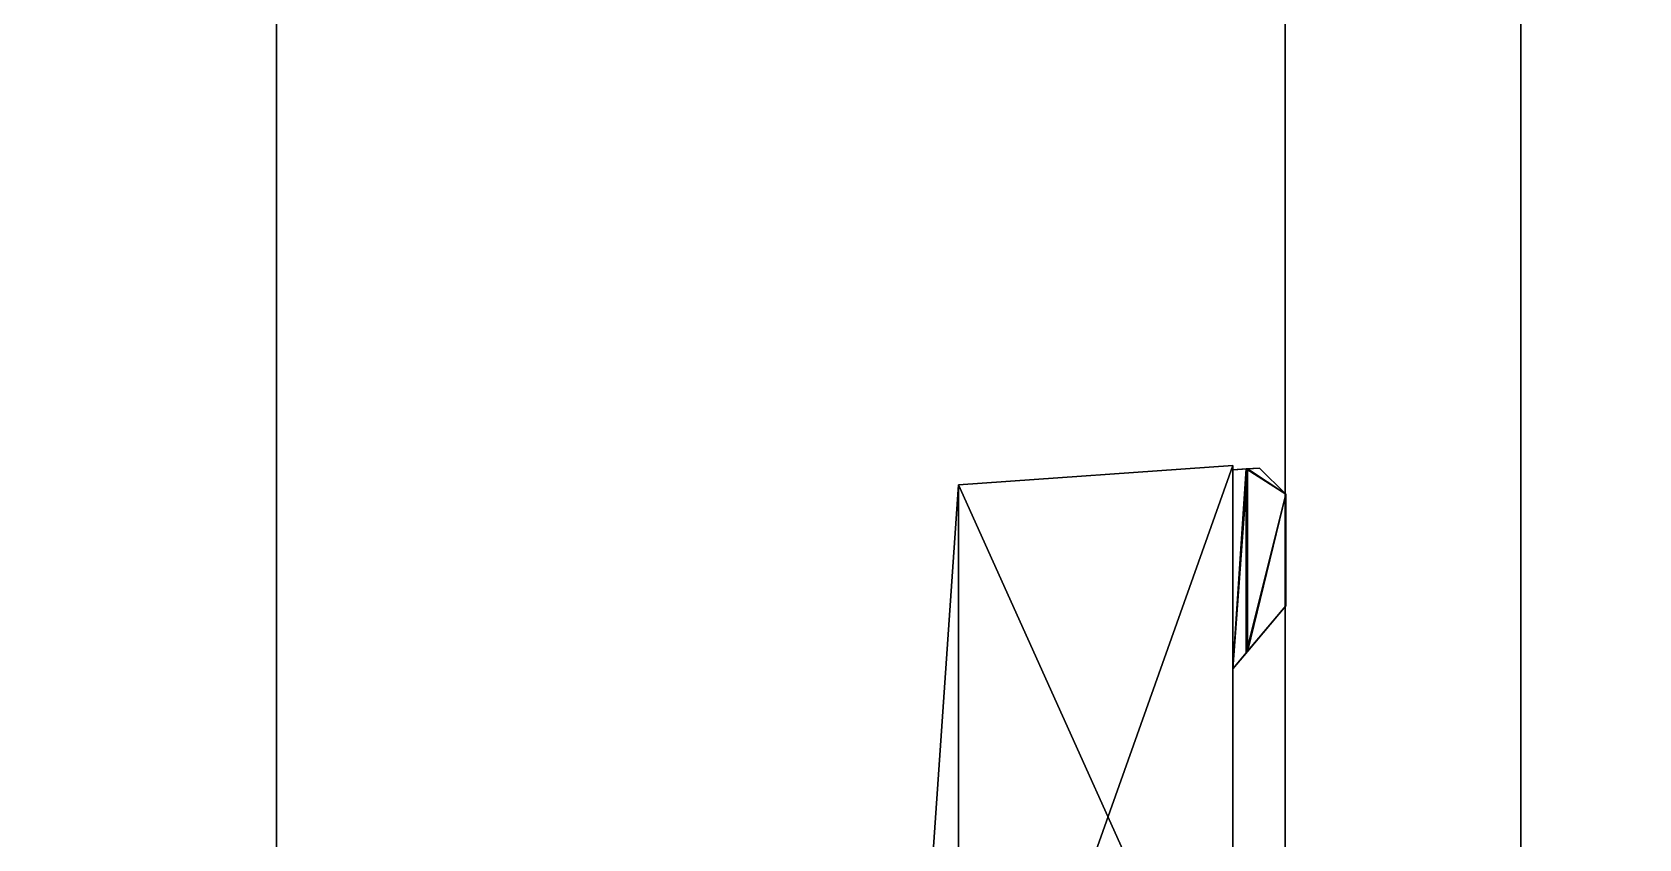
# Model space of a CAD drawing. Extents: x 0 to 3903, y -1756 to 0.
# Drawn here: x 3031.4 to 3154, y -456.5 to -394.9 of the extents above; entities that cross this region are included whole.
import ezdxf

# ---------------------------------------------------------------- set-up
doc = ezdxf.new("R2010")
doc.units = 0
for name, color, linetype in [('LAYER0', 7, 'CONTINUOUS'), ('LAYER1', 7, 'CONTINUOUS'), ('LAYER145', 35, 'CONTINUOUS'), ('LAYER151', 8, 'CONTINUOUS'), ('LAYER233', 7, 'CONTINUOUS'), ('LAYER250', 7, 'CONTINUOUS'), ('LAYER251', 7, 'CONTINUOUS'), ('LAYER254', 7, 'CONTINUOUS'), ('LAYER259', 7, 'CONTINUOUS'), ('LAYER264', 253, 'CONTINUOUS'), ('LAYER267', 253, 'CONTINUOUS'), ('LAYER278', 7, 'CONTINUOUS'), ('LAYER55', 7, 'CONTINUOUS'), ('LAYER70', 7, 'CONTINUOUS')]:
    doc.layers.add(name, color=color, linetype=linetype)

msp = doc.modelspace()

# ---------------------------------------------------------------- linework, layer by layer
at = {"layer": 'LAYER0', "invisible_edges": 1}
for points in [[(3902.994, -18.002), (0.0042, -1756.002), (0.0042, -18.002), (3902.994, -18.002)], [(0.0042, -1756.002), (3902.994, -18.002), (3902.994, -1756.002), (0.0042, -1756.002)], [(3902.994, -1756.002, 5), (0.0042, -18.002, 5), (0.0042, -1756.002, 5), (3902.994, -1756.002, 5)], [(0.0042, -18.002, 5), (3902.994, -1756.002, 5), (3902.994, -18.002, 5), (0.0042, -18.002, 5)]]:
    msp.add_3dface(points, dxfattribs=at)
at = {"layer": 'LAYER145'}
for points, invisible_edges in [([(2987.5, -234.75, 885), (3753, -168, 885), (3753, -738, 885), (2987.5, -234.75, 885)], 5), ([(3753, -168, 910), (2987.5, -234.75, 910), (3753, -738, 910), (3753, -168, 910)], 3), ([(2987.5, -234.75, 885), (3753, -738, 885), (3013.39, -254.6101, 885), (2987.5, -234.75, 885)], 3), ([(3753, -738, 910), (2987.5, -234.75, 910), (3013.39, -254.6101, 910), (3753, -738, 910)], 5), ([(3013.39, -254.6101, 885), (3753, -738, 885), (3033.25, -280.5, 885), (3013.39, -254.6101, 885)], 3), ([(3753, -738, 910), (3013.39, -254.6101, 910), (3033.25, -280.5, 910), (3753, -738, 910)], 5), ([(3033.25, -280.5, 885), (3753, -738, 885), (3045.74, -310.6499, 885), (3033.25, -280.5, 885)], 3), ([(3753, -738, 910), (3033.25, -280.5, 910), (3045.74, -310.6499, 910), (3753, -738, 910)], 5), ([(3045.74, -310.6499, 885), (3753, -738, 885), (3050, -343, 885), (3045.74, -310.6499, 885)], 3), ([(3753, -738, 910), (3045.74, -310.6499, 910), (3050, -343, 910), (3753, -738, 910)], 5), ([(3050, -343, 885), (3753, -738, 885), (3050, -543, 885), (3050, -343, 885)], 3), ([(3753, -738, 910), (3050, -343, 910), (3050, -543, 910), (3753, -738, 910)], 5)]:
    msp.add_3dface(points, dxfattribs=dict(at, invisible_edges=invisible_edges))
at = {"layer": 'LAYER151', "invisible_edges": 1}
for points in [[(3535, -168, 1605), (907.0002, -538, 1605), (907.0002, -168, 1605), (3535, -168, 1605)], [(907.0002, -538, 1605), (3535, -168, 1605), (3535, -538, 1605), (907.0002, -538, 1605)], [(3535, -538, 1623), (907.0002, -168, 1623), (907.0002, -538, 1623), (3535, -538, 1623)], [(907.0002, -168, 1623), (3535, -538, 1623), (3535, -168, 1623), (907.0002, -168, 1623)]]:
    msp.add_3dface(points, dxfattribs=at)
at = {"layer": 'LAYER233', "invisible_edges": 1}
for points in [[(3127, -168, 1623), (3127, -518, 2487), (3127, -168, 2487), (3127, -168, 1623)], [(3127, -518, 2487), (3127, -168, 1623), (3127, -518, 1623), (3127, -518, 2487)], [(3127, -168, 1623), (3145, -518, 1623), (3127, -518, 1623), (3127, -168, 1623)], [(3145, -518, 1623), (3127, -168, 1623), (3145, -168, 1623), (3145, -518, 1623)], [(3145, -168, 2487), (3127, -518, 2487), (3145, -518, 2487), (3145, -168, 2487)], [(3127, -518, 2487), (3145, -168, 2487), (3127, -168, 2487), (3127, -518, 2487)], [(3145, -518, 1623), (3145, -168, 2487), (3145, -518, 2487), (3145, -518, 1623)], [(3145, -168, 2487), (3145, -518, 1623), (3145, -168, 1623), (3145, -168, 2487)]]:
    msp.add_3dface(points, dxfattribs=at)
at = {"layer": 'LAYER250', "invisible_edges": 1}
for points in [[(3127, -168, 1624), (2423, -518, 1624), (2423, -168, 1624), (3127, -168, 1624)], [(2423, -518, 1624), (3127, -168, 1624), (3127, -518, 1624), (2423, -518, 1624)], [(3127, -518, 1642), (2423, -168, 1642), (2423, -518, 1642), (3127, -518, 1642)], [(2423, -168, 1642), (3127, -518, 1642), (3127, -168, 1642), (2423, -168, 1642)], [(3127, -168, 1624), (3127, -518, 1642), (3127, -518, 1624), (3127, -168, 1624)], [(3127, -518, 1642), (3127, -168, 1624), (3127, -168, 1642), (3127, -518, 1642)]]:
    msp.add_3dface(points, dxfattribs=at)
at = {"layer": 'LAYER251', "invisible_edges": 1}
for points in [[(2423, -168, 2486), (3127, -518, 2486), (3127, -168, 2486), (2423, -168, 2486)], [(3127, -518, 2486), (2423, -168, 2486), (2423, -518, 2486), (3127, -518, 2486)], [(2423, -518, 2468), (3127, -168, 2468), (3127, -518, 2468), (2423, -518, 2468)], [(3127, -168, 2468), (2423, -518, 2468), (2423, -168, 2468), (3127, -168, 2468)], [(3127, -168, 2468), (3127, -518, 2486), (3127, -518, 2468), (3127, -168, 2468)], [(3127, -518, 2486), (3127, -168, 2468), (3127, -168, 2486), (3127, -518, 2486)]]:
    msp.add_3dface(points, dxfattribs=at)
at = {"layer": 'LAYER254', "invisible_edges": 1}
for points in [[(3127, -192.5999, 1905.333), (2423, -497.9998, 1905.333), (2423, -192.5999, 1905.333), (3127, -192.5999, 1905.333)], [(2423, -497.9998, 1905.333), (3127, -192.5999, 1905.333), (3127, -497.9998, 1905.333), (2423, -497.9998, 1905.333)], [(3127, -497.9998, 1923.333), (2423, -192.5999, 1923.333), (2423, -497.9998, 1923.333), (3127, -497.9998, 1923.333)], [(2423, -192.5999, 1923.333), (3127, -497.9998, 1923.333), (3127, -192.5999, 1923.333), (2423, -192.5999, 1923.333)], [(3127, -192.5999, 1905.333), (3127, -497.9998, 1923.333), (3127, -497.9998, 1905.333), (3127, -192.5999, 1905.333)], [(3127, -497.9998, 1923.333), (3127, -192.5999, 1905.333), (3127, -192.5999, 1923.333), (3127, -497.9998, 1923.333)]]:
    msp.add_3dface(points, dxfattribs=at)
at = {"layer": 'LAYER259', "invisible_edges": 1}
for points in [[(3127, -192.5999, 2186.666), (2423, -497.9998, 2186.666), (2423, -192.5999, 2186.666), (3127, -192.5999, 2186.666)], [(2423, -497.9998, 2186.666), (3127, -192.5999, 2186.666), (3127, -497.9998, 2186.666), (2423, -497.9998, 2186.666)], [(3127, -497.9998, 2204.666), (2423, -192.5999, 2204.666), (2423, -497.9998, 2204.666), (3127, -497.9998, 2204.666)], [(2423, -192.5999, 2204.666), (3127, -497.9998, 2204.666), (3127, -192.5999, 2204.666), (2423, -192.5999, 2204.666)], [(3127, -192.5999, 2186.666), (3127, -497.9998, 2204.666), (3127, -497.9998, 2186.666), (3127, -192.5999, 2186.666)], [(3127, -497.9998, 2204.666), (3127, -192.5999, 2186.666), (3127, -192.5999, 2204.666), (3127, -497.9998, 2204.666)]]:
    msp.add_3dface(points, dxfattribs=at)
at = {"layer": 'LAYER264'}
for points in [[(3123, -428.0422, 1734.8), (3102.074, -429.5056, 1734.8), (3102.074, -487.011, 1734.8), (3123, -428.0422, 1734.8)], [(3123, -428.0422, 1734.8), (3102.074, -487.011, 1734.8), (3123, -476.0403, 1734.8), (3123, -428.0422, 1734.8)], [(3123, -428.0422, 1717.2), (3102.074, -429.5056, 1717.2), (3123, -428.0422, 1734.8), (3123, -428.0422, 1717.2)], [(3123, -428.0422, 1734.8), (3102.074, -429.5056, 1717.2), (3102.074, -429.5056, 1734.8), (3123, -428.0422, 1734.8)], [(3102.074, -429.5056, 1717.2), (3123, -428.0422, 1717.2), (3123, -476.0403, 1717.2), (3102.074, -429.5056, 1717.2)], [(3123, -428.0422, 1717.2), (3123, -428.0422, 1734.8), (3123, -476.0403, 1734.8), (3123, -428.0422, 1717.2)], [(3123, -428.0422, 1717.2), (3123, -476.0403, 1734.8), (3123, -476.0403, 1717.2), (3123, -428.0422, 1717.2)], [(3123, -428.3699, 1734.171), (3124.032, -428.2976, 1735.125), (3124.124, -428.2913, 1734.525), (3123, -428.3699, 1734.171)], [(3124.124, -442.2256, 1734.525), (3123, -443.5649, 1734.171), (3124.124, -428.2913, 1734.525), (3124.124, -442.2256, 1734.525)], [(3124.124, -428.2913, 1734.525), (3123, -443.5649, 1734.171), (3123, -428.3699, 1734.171), (3124.124, -428.2913, 1734.525)], [(3124.032, -428.2976, 1716.875), (3123, -428.3699, 1717.829), (3124.124, -428.2913, 1717.475), (3124.032, -428.2976, 1716.875)], [(3123, -443.5649, 1717.829), (3124.124, -442.2256, 1717.475), (3124.124, -428.2913, 1717.475), (3123, -443.5649, 1717.829)], [(3123, -443.5649, 1717.829), (3124.124, -428.2913, 1717.475), (3123, -428.3699, 1717.829), (3123, -443.5649, 1717.829)], [(3123, -428.3699, 1734.8), (3123, -443.5649, 1734.8), (3124.032, -428.2976, 1735.125), (3123, -428.3699, 1734.8)], [(3124.032, -428.2976, 1735.125), (3123, -443.5649, 1734.8), (3124.032, -442.3354, 1735.125), (3124.032, -428.2976, 1735.125)], [(3123, -428.3699, 1734.171), (3123, -428.3699, 1734.8), (3124.032, -428.2976, 1735.125), (3123, -428.3699, 1734.171)], [(3123, -443.5649, 1717.2), (3123, -428.3699, 1717.2), (3124.032, -428.2976, 1716.875), (3123, -443.5649, 1717.2)], [(3123, -443.5649, 1717.2), (3124.032, -428.2976, 1716.875), (3124.032, -442.3354, 1716.875), (3123, -443.5649, 1717.2)], [(3123, -428.3699, 1717.2), (3123, -428.3699, 1717.829), (3124.032, -428.2976, 1716.875), (3123, -428.3699, 1717.2)], [(3125.05, -428.2314, 1735.125), (3124.032, -428.2976, 1735.125), (3127.05, -430.2314, 1735.125), (3125.05, -428.2314, 1735.125)], [(3124.032, -428.2976, 1716.875), (3125.05, -428.2314, 1716.875), (3127.05, -430.2314, 1716.875), (3124.032, -428.2976, 1716.875)], [(3125.05, -428.2314, 1735.125), (3124.124, -428.2913, 1734.525), (3124.032, -428.2976, 1735.125), (3125.05, -428.2314, 1735.125)], [(3124.124, -428.2913, 1717.475), (3125.05, -428.2314, 1716.875), (3124.032, -428.2976, 1716.875), (3124.124, -428.2913, 1717.475)], [(3124.032, -442.3354, 1735.125), (3127.05, -430.2314, 1735.125), (3124.032, -428.2976, 1735.125), (3124.032, -442.3354, 1735.125)], [(3127.05, -430.2314, 1716.875), (3124.032, -442.3354, 1716.875), (3124.032, -428.2976, 1716.875), (3127.05, -430.2314, 1716.875)], [(3125.05, -428.2314, 1734.525), (3127.05, -430.2314, 1734.525), (3124.124, -428.2913, 1734.525), (3125.05, -428.2314, 1734.525)], [(3127.05, -430.2314, 1717.475), (3125.05, -428.2314, 1717.475), (3124.124, -428.2913, 1717.475), (3127.05, -430.2314, 1717.475)], [(3125.05, -428.2314, 1734.525), (3124.124, -428.2913, 1734.525), (3125.05, -428.2314, 1735.125), (3125.05, -428.2314, 1734.525)], [(3124.124, -428.2913, 1717.475), (3125.05, -428.2314, 1717.475), (3125.05, -428.2314, 1716.875), (3124.124, -428.2913, 1717.475)], [(3127.05, -430.2314, 1734.525), (3124.124, -442.2256, 1734.525), (3124.124, -428.2913, 1734.525), (3127.05, -430.2314, 1734.525)], [(3124.124, -442.2256, 1717.475), (3127.05, -430.2314, 1717.475), (3124.124, -428.2913, 1717.475), (3124.124, -442.2256, 1717.475)], [(3127.05, -430.2314, 1734.525), (3125.05, -428.2314, 1734.525), (3127.05, -430.2314, 1735.125), (3127.05, -430.2314, 1734.525)], [(3127.05, -430.2314, 1735.125), (3125.05, -428.2314, 1734.525), (3125.05, -428.2314, 1735.125), (3127.05, -430.2314, 1735.125)], [(3125.05, -428.2314, 1717.475), (3127.05, -430.2314, 1717.475), (3127.05, -430.2314, 1716.875), (3125.05, -428.2314, 1717.475)], [(3125.05, -428.2314, 1717.475), (3127.05, -430.2314, 1716.875), (3125.05, -428.2314, 1716.875), (3125.05, -428.2314, 1717.475)], [(3102.074, -487.011, 1718.6), (3098.1, -487.011, 1718.6), (3102.074, -429.5056, 1718.6), (3102.074, -487.011, 1718.6)], [(3098.1, -487.011, 1733.4), (3102.074, -487.011, 1733.4), (3102.074, -429.5056, 1733.4), (3098.1, -487.011, 1733.4)], [(3098.1, -487.011, 1733.4), (3102.074, -429.5056, 1733.4), (3102.074, -429.5056, 1718.6), (3098.1, -487.011, 1733.4)], [(3098.1, -487.011, 1733.4), (3102.074, -429.5056, 1718.6), (3098.1, -487.011, 1718.6), (3098.1, -487.011, 1733.4)], [(3102.074, -429.5056, 1717.2), (3123, -476.0403, 1717.2), (3102.074, -487.011, 1717.2), (3102.074, -429.5056, 1717.2)], [(3102.074, -487.011, 1717.2), (3102.074, -487.011, 1718.6), (3102.074, -429.5056, 1718.6), (3102.074, -487.011, 1717.2)], [(3102.074, -487.011, 1717.2), (3102.074, -429.5056, 1718.6), (3102.074, -429.5056, 1717.2), (3102.074, -487.011, 1717.2)], [(3102.074, -429.5056, 1734.8), (3102.074, -429.5056, 1733.4), (3102.074, -487.011, 1734.8), (3102.074, -429.5056, 1734.8)], [(3102.074, -487.011, 1734.8), (3102.074, -429.5056, 1733.4), (3102.074, -487.011, 1733.4), (3102.074, -487.011, 1734.8)], [(3124.032, -442.3354, 1735.125), (3127.05, -438.7385, 1735.125), (3127.05, -430.2314, 1735.125), (3124.032, -442.3354, 1735.125)], [(3127.05, -438.7385, 1716.875), (3124.032, -442.3354, 1716.875), (3127.05, -430.2314, 1716.875), (3127.05, -438.7385, 1716.875)], [(3127.05, -438.7385, 1734.525), (3124.124, -442.2256, 1734.525), (3127.05, -430.2314, 1734.525), (3127.05, -438.7385, 1734.525)], [(3124.124, -442.2256, 1717.475), (3127.05, -438.7385, 1717.475), (3127.05, -430.2314, 1717.475), (3124.124, -442.2256, 1717.475)], [(3127.05, -438.7385, 1734.525), (3127.05, -430.2314, 1734.525), (3127.05, -430.2314, 1735.125), (3127.05, -438.7385, 1734.525)], [(3127.05, -438.7385, 1734.525), (3127.05, -430.2314, 1735.125), (3127.05, -438.7385, 1735.125), (3127.05, -438.7385, 1734.525)], [(3127.05, -430.2314, 1717.475), (3127.05, -438.7385, 1717.475), (3127.05, -430.2314, 1716.875), (3127.05, -430.2314, 1717.475)], [(3127.05, -430.2314, 1716.875), (3127.05, -438.7385, 1717.475), (3127.05, -438.7385, 1716.875), (3127.05, -430.2314, 1716.875)], [(3124.124, -442.2256, 1734.525), (3127.05, -438.7385, 1735.125), (3124.032, -442.3354, 1735.125), (3124.124, -442.2256, 1734.525)], [(3127.05, -438.7385, 1716.875), (3124.124, -442.2256, 1717.475), (3124.032, -442.3354, 1716.875), (3127.05, -438.7385, 1716.875)], [(3124.124, -442.2256, 1734.525), (3127.05, -438.7385, 1734.525), (3127.05, -438.7385, 1735.125), (3124.124, -442.2256, 1734.525)], [(3127.05, -438.7385, 1717.475), (3124.124, -442.2256, 1717.475), (3127.05, -438.7385, 1716.875), (3127.05, -438.7385, 1717.475)], [(3123, -443.5649, 1734.171), (3124.124, -442.2256, 1734.525), (3124.032, -442.3354, 1735.125), (3123, -443.5649, 1734.171)], [(3124.124, -442.2256, 1717.475), (3123, -443.5649, 1717.829), (3124.032, -442.3354, 1716.875), (3124.124, -442.2256, 1717.475)], [(3123, -443.5649, 1734.171), (3124.032, -442.3354, 1735.125), (3123, -443.5649, 1734.8), (3123, -443.5649, 1734.171)], [(3124.032, -442.3354, 1716.875), (3123, -443.5649, 1717.829), (3123, -443.5649, 1717.2), (3124.032, -442.3354, 1716.875)]]:
    msp.add_3dface(points, dxfattribs=at)
at = {"layer": 'LAYER267'}
for points in [[(3123, -428.0422, 2392.8), (3102.074, -429.5056, 2392.8), (3102.074, -487.011, 2392.8), (3123, -428.0422, 2392.8)], [(3123, -428.0422, 2392.8), (3102.074, -487.011, 2392.8), (3123, -476.0403, 2392.8), (3123, -428.0422, 2392.8)], [(3123, -428.0422, 2375.2), (3102.074, -429.5056, 2375.2), (3123, -428.0422, 2392.8), (3123, -428.0422, 2375.2)], [(3123, -428.0422, 2392.8), (3102.074, -429.5056, 2375.2), (3102.074, -429.5056, 2392.8), (3123, -428.0422, 2392.8)], [(3102.074, -429.5056, 2375.2), (3123, -428.0422, 2375.2), (3123, -476.0403, 2375.2), (3102.074, -429.5056, 2375.2)], [(3123, -428.0422, 2375.2), (3123, -428.0422, 2392.8), (3123, -476.0403, 2392.8), (3123, -428.0422, 2375.2)], [(3123, -428.0422, 2375.2), (3123, -476.0403, 2392.8), (3123, -476.0403, 2375.2), (3123, -428.0422, 2375.2)], [(3123, -428.3699, 2392.171), (3124.032, -428.2976, 2393.125), (3124.124, -428.2913, 2392.525), (3123, -428.3699, 2392.171)], [(3124.124, -442.2256, 2392.525), (3123, -443.5649, 2392.171), (3124.124, -428.2913, 2392.525), (3124.124, -442.2256, 2392.525)], [(3124.124, -428.2913, 2392.525), (3123, -443.5649, 2392.171), (3123, -428.3699, 2392.171), (3124.124, -428.2913, 2392.525)], [(3124.032, -428.2976, 2374.875), (3123, -428.3699, 2375.829), (3124.124, -428.2913, 2375.475), (3124.032, -428.2976, 2374.875)], [(3123, -443.5649, 2375.829), (3124.124, -442.2256, 2375.475), (3124.124, -428.2913, 2375.475), (3123, -443.5649, 2375.829)], [(3123, -443.5649, 2375.829), (3124.124, -428.2913, 2375.475), (3123, -428.3699, 2375.829), (3123, -443.5649, 2375.829)], [(3123, -428.3699, 2392.8), (3123, -443.5649, 2392.8), (3124.032, -428.2976, 2393.125), (3123, -428.3699, 2392.8)], [(3124.032, -428.2976, 2393.125), (3123, -443.5649, 2392.8), (3124.032, -442.3354, 2393.125), (3124.032, -428.2976, 2393.125)], [(3123, -428.3699, 2392.171), (3123, -428.3699, 2392.8), (3124.032, -428.2976, 2393.125), (3123, -428.3699, 2392.171)], [(3123, -443.5649, 2375.2), (3123, -428.3699, 2375.2), (3124.032, -428.2976, 2374.875), (3123, -443.5649, 2375.2)], [(3123, -443.5649, 2375.2), (3124.032, -428.2976, 2374.875), (3124.032, -442.3354, 2374.875), (3123, -443.5649, 2375.2)], [(3123, -428.3699, 2375.2), (3123, -428.3699, 2375.829), (3124.032, -428.2976, 2374.875), (3123, -428.3699, 2375.2)], [(3125.05, -428.2314, 2393.125), (3124.032, -428.2976, 2393.125), (3127.05, -430.2314, 2393.125), (3125.05, -428.2314, 2393.125)], [(3124.032, -428.2976, 2374.875), (3125.05, -428.2314, 2374.875), (3127.05, -430.2314, 2374.875), (3124.032, -428.2976, 2374.875)], [(3125.05, -428.2314, 2393.125), (3124.124, -428.2913, 2392.525), (3124.032, -428.2976, 2393.125), (3125.05, -428.2314, 2393.125)], [(3124.124, -428.2913, 2375.475), (3125.05, -428.2314, 2374.875), (3124.032, -428.2976, 2374.875), (3124.124, -428.2913, 2375.475)], [(3124.032, -442.3354, 2393.125), (3127.05, -430.2314, 2393.125), (3124.032, -428.2976, 2393.125), (3124.032, -442.3354, 2393.125)], [(3127.05, -430.2314, 2374.875), (3124.032, -442.3354, 2374.875), (3124.032, -428.2976, 2374.875), (3127.05, -430.2314, 2374.875)], [(3125.05, -428.2314, 2392.525), (3127.05, -430.2314, 2392.525), (3124.124, -428.2913, 2392.525), (3125.05, -428.2314, 2392.525)], [(3127.05, -430.2314, 2375.475), (3125.05, -428.2314, 2375.475), (3124.124, -428.2913, 2375.475), (3127.05, -430.2314, 2375.475)], [(3125.05, -428.2314, 2392.525), (3124.124, -428.2913, 2392.525), (3125.05, -428.2314, 2393.125), (3125.05, -428.2314, 2392.525)], [(3124.124, -428.2913, 2375.475), (3125.05, -428.2314, 2375.475), (3125.05, -428.2314, 2374.875), (3124.124, -428.2913, 2375.475)], [(3127.05, -430.2314, 2392.525), (3124.124, -442.2256, 2392.525), (3124.124, -428.2913, 2392.525), (3127.05, -430.2314, 2392.525)], [(3124.124, -442.2256, 2375.475), (3127.05, -430.2314, 2375.475), (3124.124, -428.2913, 2375.475), (3124.124, -442.2256, 2375.475)], [(3127.05, -430.2314, 2392.525), (3125.05, -428.2314, 2392.525), (3127.05, -430.2314, 2393.125), (3127.05, -430.2314, 2392.525)], [(3127.05, -430.2314, 2393.125), (3125.05, -428.2314, 2392.525), (3125.05, -428.2314, 2393.125), (3127.05, -430.2314, 2393.125)], [(3125.05, -428.2314, 2375.475), (3127.05, -430.2314, 2375.475), (3127.05, -430.2314, 2374.875), (3125.05, -428.2314, 2375.475)], [(3125.05, -428.2314, 2375.475), (3127.05, -430.2314, 2374.875), (3125.05, -428.2314, 2374.875), (3125.05, -428.2314, 2375.475)], [(3102.074, -487.011, 2376.6), (3098.1, -487.011, 2376.6), (3102.074, -429.5056, 2376.6), (3102.074, -487.011, 2376.6)], [(3098.1, -487.011, 2391.4), (3102.074, -487.011, 2391.4), (3102.074, -429.5056, 2391.4), (3098.1, -487.011, 2391.4)], [(3098.1, -487.011, 2391.4), (3102.074, -429.5056, 2391.4), (3102.074, -429.5056, 2376.6), (3098.1, -487.011, 2391.4)], [(3098.1, -487.011, 2391.4), (3102.074, -429.5056, 2376.6), (3098.1, -487.011, 2376.6), (3098.1, -487.011, 2391.4)], [(3102.074, -429.5056, 2375.2), (3123, -476.0403, 2375.2), (3102.074, -487.011, 2375.2), (3102.074, -429.5056, 2375.2)], [(3102.074, -487.011, 2375.2), (3102.074, -487.011, 2376.6), (3102.074, -429.5056, 2376.6), (3102.074, -487.011, 2375.2)], [(3102.074, -487.011, 2375.2), (3102.074, -429.5056, 2376.6), (3102.074, -429.5056, 2375.2), (3102.074, -487.011, 2375.2)], [(3102.074, -429.5056, 2392.8), (3102.074, -429.5056, 2391.4), (3102.074, -487.011, 2392.8), (3102.074, -429.5056, 2392.8)], [(3102.074, -487.011, 2392.8), (3102.074, -429.5056, 2391.4), (3102.074, -487.011, 2391.4), (3102.074, -487.011, 2392.8)], [(3124.032, -442.3354, 2393.125), (3127.05, -438.7385, 2393.125), (3127.05, -430.2314, 2393.125), (3124.032, -442.3354, 2393.125)], [(3127.05, -438.7385, 2374.875), (3124.032, -442.3354, 2374.875), (3127.05, -430.2314, 2374.875), (3127.05, -438.7385, 2374.875)], [(3127.05, -438.7385, 2392.525), (3124.124, -442.2256, 2392.525), (3127.05, -430.2314, 2392.525), (3127.05, -438.7385, 2392.525)], [(3124.124, -442.2256, 2375.475), (3127.05, -438.7385, 2375.475), (3127.05, -430.2314, 2375.475), (3124.124, -442.2256, 2375.475)], [(3127.05, -438.7385, 2392.525), (3127.05, -430.2314, 2392.525), (3127.05, -430.2314, 2393.125), (3127.05, -438.7385, 2392.525)], [(3127.05, -438.7385, 2392.525), (3127.05, -430.2314, 2393.125), (3127.05, -438.7385, 2393.125), (3127.05, -438.7385, 2392.525)], [(3127.05, -430.2314, 2375.475), (3127.05, -438.7385, 2375.475), (3127.05, -430.2314, 2374.875), (3127.05, -430.2314, 2375.475)], [(3127.05, -430.2314, 2374.875), (3127.05, -438.7385, 2375.475), (3127.05, -438.7385, 2374.875), (3127.05, -430.2314, 2374.875)], [(3124.124, -442.2256, 2392.525), (3127.05, -438.7385, 2393.125), (3124.032, -442.3354, 2393.125), (3124.124, -442.2256, 2392.525)], [(3127.05, -438.7385, 2374.875), (3124.124, -442.2256, 2375.475), (3124.032, -442.3354, 2374.875), (3127.05, -438.7385, 2374.875)], [(3124.124, -442.2256, 2392.525), (3127.05, -438.7385, 2392.525), (3127.05, -438.7385, 2393.125), (3124.124, -442.2256, 2392.525)], [(3127.05, -438.7385, 2375.475), (3124.124, -442.2256, 2375.475), (3127.05, -438.7385, 2374.875), (3127.05, -438.7385, 2375.475)], [(3123, -443.5649, 2392.171), (3124.124, -442.2256, 2392.525), (3124.032, -442.3354, 2393.125), (3123, -443.5649, 2392.171)], [(3124.124, -442.2256, 2375.475), (3123, -443.5649, 2375.829), (3124.032, -442.3354, 2374.875), (3124.124, -442.2256, 2375.475)], [(3123, -443.5649, 2392.171), (3124.032, -442.3354, 2393.125), (3123, -443.5649, 2392.8), (3123, -443.5649, 2392.171)], [(3124.032, -442.3354, 2374.875), (3123, -443.5649, 2375.829), (3123, -443.5649, 2375.2), (3124.032, -442.3354, 2374.875)]]:
    msp.add_3dface(points, dxfattribs=at)
at = {"layer": 'LAYER278', "invisible_edges": 1}
for points in [[(3145, -168, 1623), (3163, -518, 1623), (3145, -518, 1623), (3145, -168, 1623)], [(3163, -518, 1623), (3145, -168, 1623), (3163, -168, 1623), (3163, -518, 1623)], [(3163, -168, 2487), (3145, -518, 2487), (3163, -518, 2487), (3163, -168, 2487)], [(3145, -518, 2487), (3163, -168, 2487), (3145, -168, 2487), (3145, -518, 2487)], [(3145, -518, 2487), (3145, -168, 1623), (3145, -518, 1623), (3145, -518, 2487)], [(3145, -168, 1623), (3145, -518, 2487), (3145, -168, 2487), (3145, -168, 1623)]]:
    msp.add_3dface(points, dxfattribs=at)
at = {"layer": 'LAYER55', "invisible_edges": 1}
for points in [[(3657, -168, 205.5), (2423, -718, 205.5), (2423, -168, 205.5), (3657, -168, 205.5)], [(2423, -718, 205.5), (3657, -168, 205.5), (3657, -718, 205.5), (2423, -718, 205.5)], [(3657, -718, 223.5), (2423, -168, 223.5), (2423, -718, 223.5), (3657, -718, 223.5)], [(2423, -168, 223.5), (3657, -718, 223.5), (3657, -168, 223.5), (2423, -168, 223.5)]]:
    msp.add_3dface(points, dxfattribs=at)
at = {"layer": 'LAYER70', "invisible_edges": 1}
for points in [[(3657, -192.5999, 535.5), (2423, -617.9998, 535.5), (2423, -192.5999, 535.5), (3657, -192.5999, 535.5)], [(2423, -617.9998, 535.5), (3657, -192.5999, 535.5), (3657, -617.9998, 535.5), (2423, -617.9998, 535.5)], [(3657, -617.9998, 553.5), (2423, -192.5999, 553.5), (2423, -617.9998, 553.5), (3657, -617.9998, 553.5)], [(2423, -192.5999, 553.5), (3657, -617.9998, 553.5), (3657, -192.5999, 553.5), (2423, -192.5999, 553.5)]]:
    msp.add_3dface(points, dxfattribs=at)

# ---------------------------------------------------------------- meshes
at = {"layer": 'LAYER1'}
mesh = msp.add_polymesh((5, 2), dxfattribs=at)
for k, corner in enumerate([(150.0001, -168.0002, 2955), (150.0001, -1606, 2955), (3752.999, -168.0002, 2955), (150.0001, -168.0002, 2955), (3752.999, -1606, 2955), (3752.999, -168.0002, 2955), (150, -1606, 2955), (3752.999, -1606, 2955), (0, -1756, 2955), (3902.999, -1756, 2955)]):
    mesh.set_mesh_vertex(divmod(k, 2), corner)

doc.saveas('drawing.dxf')
